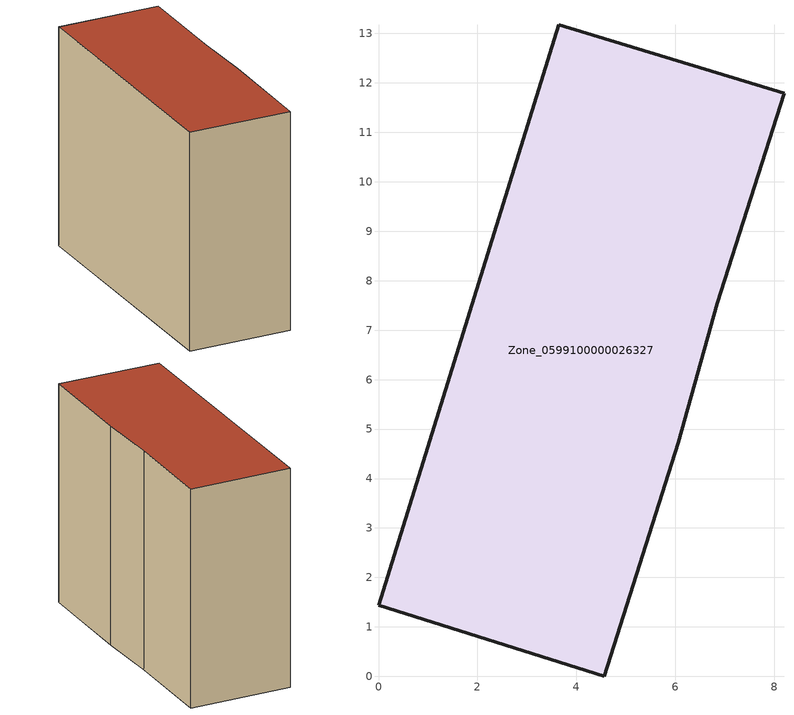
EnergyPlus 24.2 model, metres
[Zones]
Zone_0599100000026327
 floor ground (C_G): 4.56,0 0,1.43 3.64,13.18 8.2,11.79 6.85,7.54 6.06,4.72 z0
 wall outside (C_F): 8.2,11.79 3.64,13.18 0,1.43 4.56,0 6.06,4.72 6.85,7.54 8.2,11.79 z0:10.21
 roof outside (C_R): 6.06,4.72 6.85,7.54 8.2,11.79 3.64,13.18 0,1.43 4.56,0 z10.21
[BUILDING]
Pand.0599100000026327: North Axis=0; Terrain=City; Loads Convergence Tolerance Value=0.04; Temperature Convergence Tolerance Value=0.4; Solar Distribution=FullExterior; Maximum Number of Warmup Days=25; Minimum Number of Warmup Days=1
[Site:Location]
Rotterdam.The.Hague.AP_ZH_NLD Design_Conditions: Latitude=51.96; Longitude=4.45; Time Zone=1; Elevation=-4.5
[SITE:GROUNDTEMPERATURE:BUILDINGSURFACE]
18, 18, 18, 18, 18, 18, 18, 18, 18, 18, 18, 18
[MATERIAL] Thermal Absorptance=0.9; Solar Absorptance=0.7; Visible Absorptance=0.7
Name | Roughness | Thickness | Conductivity | Density | Specific Heat
G.TI.1946 | MediumSmooth | 0.15 | 1 | 540 | 1210
F.TI.1946 | Rough | 0.3 | 0.857143 | 1920 | 840
R.TI.1946 | MediumRough | 0.2 | 0.1 | 1500 | 1000
[CONSTRUCTION]
C_G: G.TI.1946
C_F: F.TI.1946
C_R: R.TI.1946
[ZONE]
Zone_0599100000026327: Type=1; Multiplier=1; Ceiling Height=Autocalculate; Volume=Autocalculate; Floor Area=autocalculate; Part of Total Floor Area=Yes
[ZONEINFILTRATION:DESIGNFLOWRATE]
Infil_Zone_0599100000026327: Zone or ZoneList or Space or SpaceList=Zone_0599100000026327; Schedule=AlwaysOn; Design Flow Rate Calculation Method=Flow/Area; Flow Rate per Floor Area=0.003; Constant Term Coefficient=1; Temperature Term Coefficient=0; Velocity Term Coefficient=0; Velocity Squared Term Coefficient=0
[HVACTEMPLATE:ZONE:IDEALLOADSAIRSYSTEM]
Zone_0599100000026327: Maximum Heating Supply Air Temperature=50; Minimum Cooling Supply Air Temperature=13; Maximum Heating Supply Air Humidity Ratio=0.0156; Minimum Cooling Supply Air Humidity Ratio=0.0077; Heating Limit=NoLimit; Cooling Limit=NoLimit; Dehumidification Control Type=ConstantSensibleHeatRatio; Cooling Sensible Heat Ratio=0.7; Dehumidification Setpoint=60; Humidification Control Type=None; Humidification Setpoint=30; Outdoor Air Method=None; Outdoor Air Flow Rate per Person=0.00944; Outdoor Air Flow Rate per Zone Floor Area=0; Outdoor Air Flow Rate per Zone=0; Demand Controlled Ventilation Type=None; Outdoor Air Economizer Type=NoEconomizer; Heat Recovery Type=None; Sensible Heat Recovery Effectiveness=0.7; Latent Heat Recovery Effectiveness=0.65
[ZONECONTROL:THERMOSTAT]
ThermostatControl_Zone_0599100000026327: Zone or ZoneList=Zone_0599100000026327; Control Type Schedule=DualSetpointControlType; Control 1=Thermostat_Zone_0599100000026327; Temperature Difference Between Cutout And Setpoint=0
[THERMOSTATSETPOINT:DUALSETPOINT]
Thermostat_Zone_0599100000026327: Heating Setpoint Temperature Schedule=HeatingSetpoint_Zone_0599100000026327; Cooling Setpoint Temperature Schedule=CoolingSetpoint_Zone_0599100000026327
[SCHEDULE:COMPACT]
HeatingSetpoint_Zone_0599100000026327: Through: 12/31, For: AllDays, Until: 24:00, 21
CoolingSetpoint_Zone_0599100000026327: Through: 12/31, For: AllDays, Until: 24:00, 24
DualSetpointControlType: Through: 12/31, For: AllDays, Until: 24:00, 4
AlwaysOn: Through: 12/31, For: AllDays, Until: 24:00, 1
